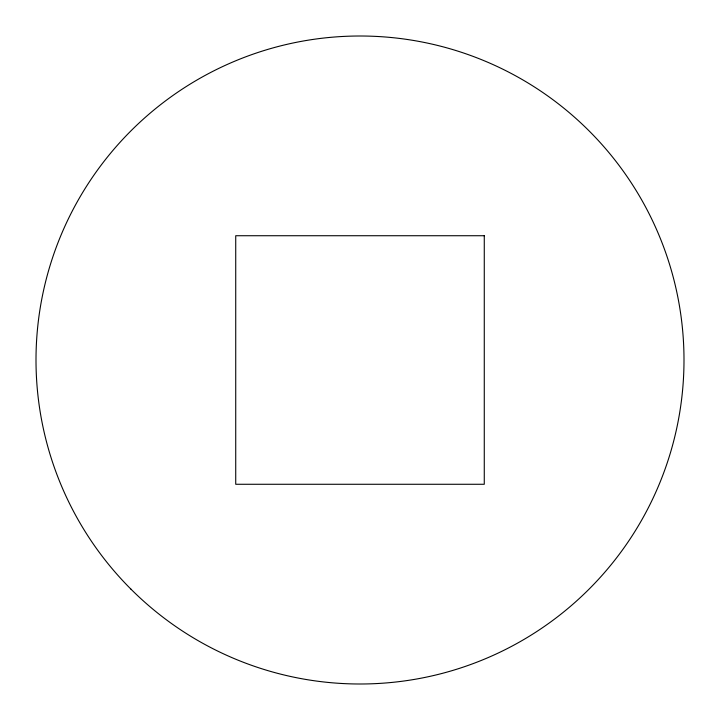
<?xml version="1.0" encoding="UTF-8"?>
<svg xmlns="http://www.w3.org/2000/svg" width="720" height="720" viewBox="0 0 720 720"><rect width="100%" height="100%" fill="white"/><g stroke="black" fill="none" stroke-linecap="round" stroke-linejoin="round"><path stroke-width="1.08" d="M484.272 235.728L235.728 235.728L235.728 484.272L484.272 484.272L484.272 235.728M130.896 589.104A324 324 0 0 0 672.957 443.853A324 324 0 0 0 276.147 47.043A324 324 0 0 0 130.896 589.104"/></g></svg>
